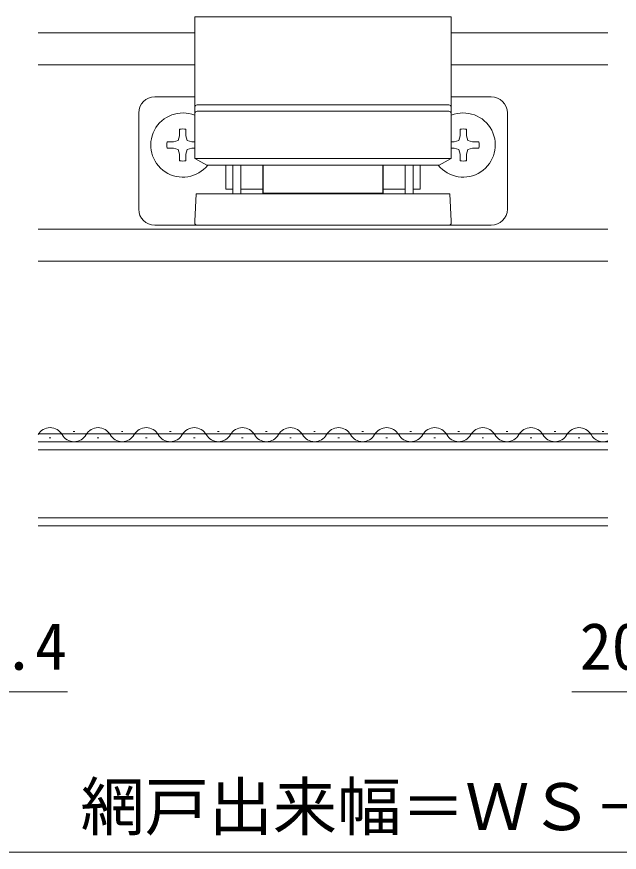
# Model space of a CAD drawing. Units: millimetres, scale not verified. Extents: x -1188 to -190, y -840 to 759.
# Drawn here: x -522.7 to -447.5, y -684.1 to -579.9 of the extents above; entities that cross this region are included whole.
import ezdxf
from ezdxf.enums import TextEntityAlignment as Align

# ---------------------------------------------------------------- set-up
doc = ezdxf.new("R2010")
doc.units = ezdxf.units.MM
doc.header["$LTSCALE"] = 4
for name, color, linetype, lineweight in [('0-4_YKK_12', 2, 'Continuous', 9), ('0-6_YKK_13', 4, 'Continuous', 9), ('0-7_YKK_D', 6, 'Continuous', 9)]:
    doc.layers.add(name, color=color, linetype=linetype, lineweight=lineweight)
doc.styles.add('ＭＳ ゴシック', font='')
doc.styles.get('ＭＳ ゴシック').set_extended_font_data('MS Gothic')

msp = doc.modelspace()

# ---------------------------------------------------------------- linework, layer by layer
at = {"layer": '0-4_YKK_12'}
for p, q in [((-500.481, -581.919), (-520.031, -581.919)), ((-468.481, -581.919), (-448.926, -581.919)), ((-500.481, -585.92), (-520.031, -585.92)), ((-468.481, -585.92), (-448.926, -585.92)), ((-520.031, -606.419), (-448.926, -606.419)), ((-520.031, -610.419), (-448.926, -610.419)), ((-448.936, -631.919), (-520.041, -631.919)), ((-518.641, -632.419), (-518.441, -632.419)), ((-515.641, -631.659), (-515.441, -631.659)), ((-512.641, -632.419), (-512.441, -632.419)), ((-509.641, -631.659), (-509.441, -631.659)), ((-506.641, -632.419), (-506.441, -632.419)), ((-503.641, -631.659), (-503.441, -631.659)), ((-500.641, -632.419), (-500.441, -632.419)), ((-497.641, -631.659), (-497.441, -631.659)), ((-494.641, -632.419), (-494.441, -632.419)), ((-491.641, -631.659), (-491.441, -631.659)), ((-488.641, -632.419), (-488.441, -632.419)), ((-485.641, -631.659), (-485.441, -631.659)), ((-482.641, -632.419), (-482.441, -632.419)), ((-479.641, -631.659), (-479.441, -631.659)), ((-476.641, -632.419), (-476.441, -632.419)), ((-473.641, -631.659), (-473.441, -631.659)), ((-470.641, -632.419), (-470.441, -632.419)), ((-467.641, -631.659), (-467.441, -631.659)), ((-464.641, -632.419), (-464.441, -632.419)), ((-461.641, -631.659), (-461.441, -631.659)), ((-458.641, -632.419), (-458.441, -632.419)), ((-455.641, -631.659), (-455.441, -631.659)), ((-452.641, -632.419), (-452.441, -632.419)), ((-449.641, -631.659), (-449.441, -631.659)), ((-448.936, -632.919), (-520.041, -632.919)), ((-448.936, -633.919), (-520.041, -633.919)), ((-448.936, -642.419), (-520.041, -642.419)), ((-448.936, -643.419), (-520.041, -643.419))]:
    msp.add_line(p, q, dxfattribs=at)
for centre, start, end in [((-518.541, -632.877), 29.20253, 150.79745), ((-512.541, -632.877), 29.20253, 150.79745), ((-506.541, -632.877), 29.20253, 150.79745), ((-500.541, -632.877), 29.20253, 150.79745), ((-494.541, -632.877), 29.20253, 150.79745), ((-488.541, -632.877), 29.20253, 150.79745), ((-482.541, -632.877), 29.20253, 150.79745), ((-476.541, -632.877), 29.20253, 150.79745), ((-470.541, -632.877), 29.20253, 150.79745), ((-464.541, -632.877), 29.20253, 150.79745), ((-458.541, -632.877), 29.20253, 150.79745), ((-452.541, -632.877), 29.20253, 150.79745), ((-515.541, -631.201), 209.20253, 330.79745), ((-509.541, -631.201), 209.20253, 330.79745), ((-503.541, -631.201), 209.20253, 330.79745), ((-497.541, -631.201), 209.20253, 330.79745), ((-491.541, -631.201), 209.20253, 330.79745), ((-485.541, -631.201), 209.20253, 330.79745), ((-479.541, -631.201), 209.20253, 330.79745), ((-473.541, -631.201), 209.20253, 330.79745), ((-467.541, -631.201), 209.20253, 330.79745), ((-461.541, -631.201), 209.20253, 330.79745), ((-455.541, -631.201), 209.20253, 330.79745), ((-449.541, -631.201), 209.20253, 290.60684)]:
    msp.add_arc(centre, 1.718, start, end, dxfattribs=at)
at = {"layer": '0-6_YKK_13'}
for p, q in [((-500.481, -579.92), (-468.481, -579.92)), ((-500.481, -597.62), (-500.481, -579.92)), ((-468.481, -579.92), (-468.481, -597.62)), ((-505.481, -589.92), (-500.481, -589.92)), ((-468.481, -589.92), (-463.481, -589.92)), ((-500.181, -590.92), (-468.781, -590.92)), ((-500.181, -591.707), (-468.781, -591.707)), ((-507.481, -603.92), (-507.481, -591.92)), ((-461.481, -591.92), (-461.481, -603.92)), ((-502.381, -594.774), (-502.538, -595.362)), ((-502.381, -593.96), (-502.381, -594.774)), ((-501.581, -593.96), (-501.581, -594.774)), ((-501.581, -594.774), (-501.423, -595.362)), ((-467.381, -594.774), (-467.538, -595.362)), ((-467.381, -593.96), (-467.381, -594.774)), ((-466.581, -593.96), (-466.581, -594.774)), ((-466.581, -594.774), (-466.423, -595.362)), ((-503.94, -595.52), (-503.126, -595.52)), ((-503.126, -595.52), (-502.538, -595.362)), ((-465.835, -595.52), (-466.423, -595.362)), ((-465.021, -595.52), (-465.835, -595.52)), ((-503.94, -596.32), (-503.126, -596.32)), ((-503.126, -596.32), (-502.538, -596.477)), ((-502.381, -597.065), (-502.538, -596.477)), ((-501.581, -597.065), (-501.423, -596.477)), ((-500.835, -596.32), (-501.423, -596.477)), ((-500.481, -596.32), (-500.835, -596.32)), ((-468.481, -596.32), (-468.126, -596.32)), ((-468.126, -596.32), (-467.538, -596.477)), ((-467.381, -597.065), (-467.538, -596.477)), ((-466.581, -597.065), (-466.423, -596.477)), ((-465.835, -596.32), (-466.423, -596.477)), ((-465.021, -596.32), (-465.835, -596.32)), ((-502.381, -597.879), (-502.381, -597.065)), ((-501.581, -597.879), (-501.581, -597.065)), ((-468.481, -597.62), (-500.481, -597.62)), ((-498.981, -598.42), (-500.481, -597.62)), ((-469.981, -598.42), (-468.481, -597.62)), ((-467.381, -597.879), (-467.381, -597.065)), ((-466.581, -597.879), (-466.581, -597.065)), ((-469.981, -598.42), (-498.981, -598.42)), ((-496.602, -598.42), (-496.602, -601.42)), ((-495.731, -602.02), (-495.731, -598.42)), ((-494.731, -602.02), (-494.731, -598.42)), ((-491.981, -602.02), (-491.981, -598.42)), ((-491.931, -601.92), (-491.931, -598.42)), ((-477.031, -601.92), (-477.031, -598.42)), ((-476.981, -602.02), (-476.981, -598.42)), ((-474.231, -602.02), (-474.231, -598.42)), ((-473.231, -598.42), (-473.231, -602.02)), ((-472.359, -598.42), (-472.359, -601.42)), ((-500.302, -602.02), (-500.481, -605.42)), ((-500.302, -602.02), (-468.659, -602.02)), ((-496.602, -601.42), (-495.731, -601.42)), ((-494.731, -601.42), (-491.981, -601.42)), ((-491.931, -601.42), (-491.981, -601.42)), ((-491.931, -601.92), (-477.031, -601.92)), ((-476.981, -601.42), (-477.031, -601.42)), ((-476.981, -601.42), (-474.231, -601.42)), ((-473.231, -601.42), (-472.359, -601.42)), ((-468.659, -602.02), (-468.481, -605.42)), ((-463.481, -605.92), (-505.481, -605.92)), ((-500.481, -605.42), (-500.481, -605.62)), ((-468.781, -605.92), (-500.181, -605.92)), ((-468.481, -605.62), (-468.481, -605.42))]:
    msp.add_line(p, q, dxfattribs=at)
for points in [[(-500.481, -595.52), (-500.835, -595.52), (-501.423, -595.362)], [(-468.481, -595.52), (-468.126, -595.52), (-467.538, -595.362)]]:
    msp.add_lwpolyline(points, dxfattribs=at)
for centre, radius, start, end in [((-505.481, -591.92), 2, 90, 180), ((-463.481, -591.92), 2, 0, 90), ((-500.181, -591.22), 0.3, 90, 180), ((-500.181, -592.007), 0.3, 90, 180), ((-468.781, -591.22), 0.3, 0, 90), ((-468.781, -592.007), 0.3, 0, 90), ((-501.981, -595.92), 4, 67.97568, 321.31786), ((-466.981, -595.92), 4, 218.68213, 112.02431), ((-501.981, -595.92), 2, 78.46303, 101.53696), ((-466.981, -595.92), 2, 78.46303, 101.53696), ((-501.981, -595.92), 2, 168.46303, 191.53696), ((-466.981, -595.92), 2, 348.46303, 11.53696), ((-501.981, -595.92), 2, 258.46303, 281.53696), ((-466.981, -595.92), 2, 258.46303, 281.53696), ((-491.431, -601.92), 0.5, 180, 191.53662), ((-477.531, -601.92), 0.5, 348.46336, 0), ((-505.481, -603.92), 2, 180, 270), ((-463.481, -603.92), 2, 270, 0), ((-500.181, -605.62), 0.3, 180, 270), ((-468.781, -605.62), 0.3, 270, 0)]:
    msp.add_arc(centre, radius, start, end, dxfattribs=at)
at = {"layer": '0-7_YKK_D'}
for p, q in [((-535.096, -664.119), (-516.356, -664.119)), ((-434.706, -664.119), (-453.446, -664.119)), ((-403.505, -684.119), (-565.496, -684.119))]:
    msp.add_line(p, q, dxfattribs=at)

# ---------------------------------------------------------------- texts
at = {"layer": '0-7_YKK_D', "color": 4, "style": 'ＭＳ ゴシック'}
for s, p in [('20.4', (-532.396, -663.119)), ('20.4', (-452.446, -663.119)), ('網戸出来幅＝ＷＳ－５１', (-514.74, -683.119))]:
    msp.add_text(s, height=5.865, dxfattribs=at).set_placement(p, align=Align.BOTTOM_LEFT)

doc.saveas('drawing.dxf')
